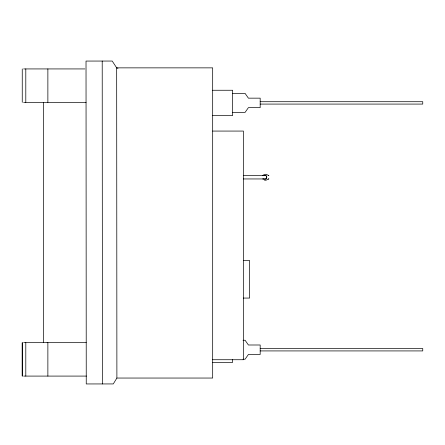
<?xml version="1.0" encoding="UTF-8"?>
<svg xmlns="http://www.w3.org/2000/svg" width="445" height="445" viewBox="0 0 445 445"><rect width="100%" height="100%" fill="white"/><g stroke="black" fill="none" stroke-linecap="round" stroke-linejoin="round"><path stroke-width="0.67" d="M47.871 376.092L47.871 342.667L47.12 342.667M47.871 102.35L47.871 68.931M116.89 378.044L113.28 383.935L86.247 383.952L86.024 61.065L112.223 61.048L116.673 67.862L116.89 378.044L212.677 378.044L212.677 67.862L116.673 67.862L117.992 68.28M262.8 175.703L263.245 175.069M263.824 174.579L265.954 174.268L268.936 175.591L268.535 175.536M23.63 68.931L84.845 68.931M212.677 90.257L232.657 90.257L232.657 115.533L212.677 115.533M232.657 93.417L245.095 93.417L248.405 98.156L260.18 98.156L260.18 107.634L248.405 107.634L245.095 112.374L232.657 112.374M260.18 101.71L422.75 101.71L422.75 104.08L260.18 104.08M23.63 102.35L86.074 102.356M212.677 131.069L243.443 131.069L243.443 359.727L212.677 359.727M243.432 175.547L265.281 175.547M243.432 178.951L265.281 178.951M243.409 260.509L249.595 260.509L249.595 298.067L243.409 298.067M243.026 340.258L245.095 340.258L248.405 344.997L260.18 344.997L260.18 354.476L248.405 354.476L245.095 359.215L243.026 359.215M23.63 342.667L86.235 342.667M260.18 348.552L422.75 348.552L422.75 350.921L260.18 350.921M212.677 362.375L232.657 362.375L232.657 359.338M23.63 376.092L86.463 376.086M268.129 178.901L268.936 178.901L265.954 180.225L264.502 180.225M262.8 178.79L263.245 179.43M102.211 61.054L102.433 383.94M43.332 102.35L43.499 342.667M25.799 68.931L25.799 102.35M25.799 342.667L25.799 376.092M22.25 68.931L22.25 102.35M263.991 175.53A1.986 1.802 -90 0 1 266.371 176.109A1.986 1.802 -90 0 1 266.054 178.768A1.986 1.802 -90 0 1 263.618 178.651M265.682 175.603A1.702 1.546 -90 0 1 266.377 176.048M266.622 176.398A1.702 1.546 -90 0 1 266.778 176.81M266.778 177.689A1.702 1.546 -90 0 1 266.622 178.1M266.377 178.451A1.702 1.546 -90 0 1 265.682 178.89M22.25 342.667L22.25 376.092L22.25 342.667"/></g></svg>
